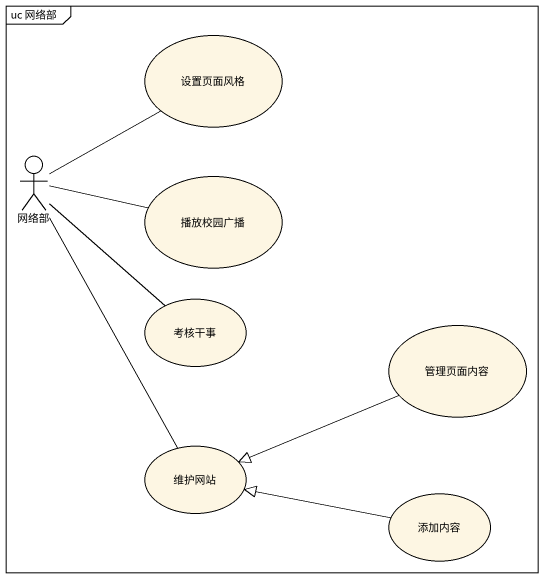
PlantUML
@startuml
mainframe uc 网络部
usecase 设置页面风格
actor 网络部
usecase 播放校园广播
usecase 考核干事
usecase 管理页面内容
usecase 维护网站
usecase 添加内容
网络部 -up- 设置页面风格
网络部 -right- 播放校园广播
网络部 -- 考核干事
网络部 -- 维护网站
管理页面内容 -left-|> 维护网站
添加内容 -left-|> 维护网站
@enduml
